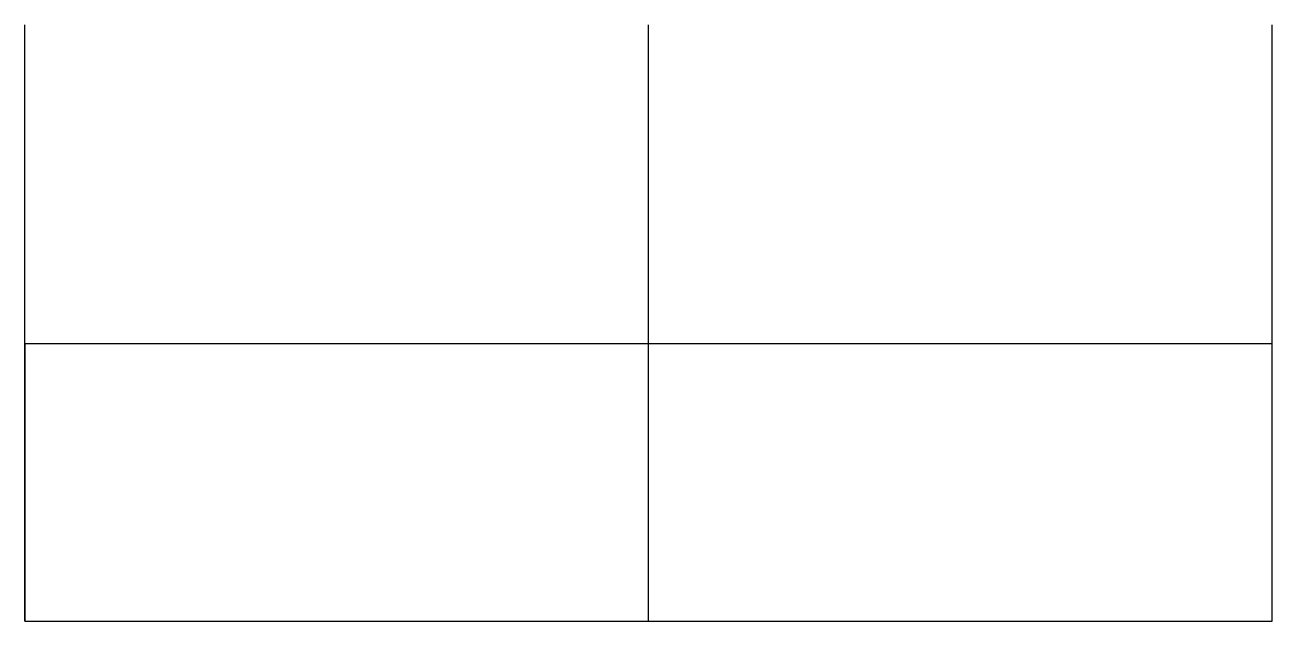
# Model space of a CAD drawing. Extents: x 0 to 540, y 1 to 259.
import ezdxf

# ---------------------------------------------------------------- set-up
doc = ezdxf.new("R2010")
doc.units = 0
doc.layers.get('0').update_dxf_attribs({"linetype": 'CONTINUOUS'})

msp = doc.modelspace()

# ---------------------------------------------------------------- linework, layer by layer
at = {"linetype": 'CONTINUOUS'}
for p, q in [((0.28, 0.8), (0.28, 258.82)), ((270.28, 0.8), (270.28, 258.82)), ((540.28, 0.8), (540.28, 258.82)), ((540.28, 120.8), (0.28, 120.8)), ((540.28, 120.8), (0.28, 120.8)), ((0.28, 120.8), (0.28, 0.8)), ((540.28, 120.8), (0.28, 120.8)), ((0.28, 120.8), (0.28, 0.8)), ((540.28, 0.8), (540.28, 120.8)), ((540.28, 0.8), (540.28, 120.8)), ((0.28, 0.8), (540.28, 0.8)), ((0.28, 0.8), (540.28, 0.8)), ((0.28, 0.8), (540.28, 0.8))]:
    msp.add_line(p, q, dxfattribs=at)

doc.saveas('drawing.dxf')
